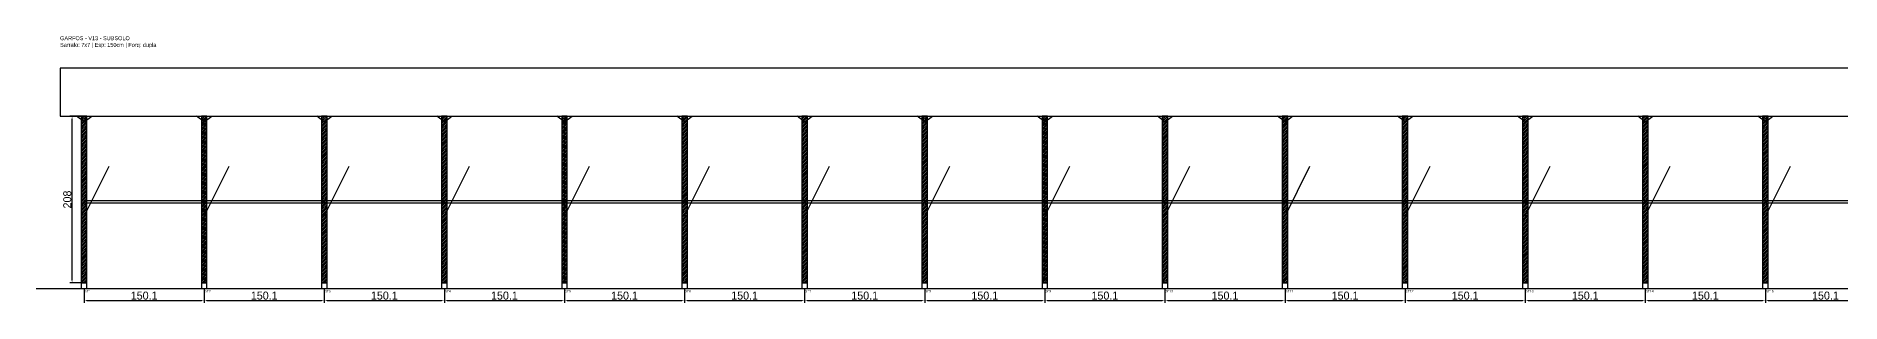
# Model space of a CAD drawing. Header units: metres. Extents: x -30 to 4593, y -25 to 308.
# Drawn here: x -30 to 2226, y -25 to 308 of the extents above; entities that cross this region are included whole.
import ezdxf

# ---------------------------------------------------------------- set-up
doc = ezdxf.new("R2010")
doc.units = ezdxf.units.M
for name, color, linetype in [('BARRA_ANCORAGEM', 1, 'Continuous'), ('COTA', 241, 'Continuous'), ('GARFOS OK', 3, 'Continuous'), ('NOME DA VIGA', 6, 'Continuous'), ('SARR_7x7', 40, 'Continuous'), ('TIRAS REESCORAMENTO', 252, 'Continuous'), ('VIGAS', 3, 'Continuous')]:
    doc.layers.add(name, color=color, linetype=linetype)
doc.dimstyles.new('EZ DXF', dxfattribs={"dimtxt": 10, "dimasz": 3.5, "dimexe": 3, "dimexo": 1.5, "dimgap": 1, "dimtad": 1, "dimdec": 1, "dimdsep": 46, "dimcen": 2.5, "dimazin": 3, "dimtfac": 1, "dimtmove": 0, "dimatfit": 3})

msp = doc.modelspace()

# ---------------------------------------------------------------- hatches: boundary and pattern name
at = {"layer": 'COTA'}
h = msp.add_hatch(dxfattribs=at)
h.set_pattern_fill('ANSI31', scale=0.5)
h.paths.add_polyline_path([(26.5, 0), (33.5, 0), (33.5, 208), (26.5, 208)])
h = msp.add_hatch(dxfattribs=at)
h.set_pattern_fill('ANSI31', scale=0.5)
h.paths.add_polyline_path([(176.6, 0), (183.6, 0), (183.6, 208), (176.6, 208)])
h = msp.add_hatch(dxfattribs=at)
h.set_pattern_fill('ANSI31', scale=0.5)
h.paths.add_polyline_path([(326.7, 0), (333.7, 0), (333.7, 208), (326.7, 208)])
h = msp.add_hatch(dxfattribs=at)
h.set_pattern_fill('ANSI31', scale=0.5)
h.paths.add_polyline_path([(476.8, 0), (483.8, 0), (483.8, 208), (476.8, 208)])
h = msp.add_hatch(dxfattribs=at)
h.set_pattern_fill('ANSI31', scale=0.5)
h.paths.add_polyline_path([(626.9, 0), (633.9, 0), (633.9, 208), (626.9, 208)])
h = msp.add_hatch(dxfattribs=at)
h.set_pattern_fill('ANSI31', scale=0.5)
h.paths.add_polyline_path([(777, 0), (784, 0), (784, 208), (777, 208)])
h = msp.add_hatch(dxfattribs=at)
h.set_pattern_fill('ANSI31', scale=0.5)
h.paths.add_polyline_path([(927.11, 0), (934.11, 0), (934.11, 208), (927.11, 208)])
h = msp.add_hatch(dxfattribs=at)
h.set_pattern_fill('ANSI31', scale=0.5)
h.paths.add_polyline_path([(1077.21, 0), (1084.21, 0), (1084.21, 208), (1077.21, 208)])
h = msp.add_hatch(dxfattribs=at)
h.set_pattern_fill('ANSI31', scale=0.5)
h.paths.add_polyline_path([(1227.31, 0), (1234.31, 0), (1234.31, 208), (1227.31, 208)])
h = msp.add_hatch(dxfattribs=at)
h.set_pattern_fill('ANSI31', scale=0.5)
h.paths.add_polyline_path([(1377.41, 0), (1384.41, 0), (1384.41, 208), (1377.41, 208)])
h = msp.add_hatch(dxfattribs=at)
h.set_pattern_fill('ANSI31', scale=0.5)
h.paths.add_polyline_path([(1527.51, 0), (1534.51, 0), (1534.51, 208), (1527.51, 208)])
h = msp.add_hatch(dxfattribs=at)
h.set_pattern_fill('ANSI31', scale=0.5)
h.paths.add_polyline_path([(1677.61, 0), (1684.61, 0), (1684.61, 208), (1677.61, 208)])
h = msp.add_hatch(dxfattribs=at)
h.set_pattern_fill('ANSI31', scale=0.5)
h.paths.add_polyline_path([(1827.71, 0), (1834.71, 0), (1834.71, 208), (1827.71, 208)])
h = msp.add_hatch(dxfattribs=at)
h.set_pattern_fill('ANSI31', scale=0.5)
h.paths.add_polyline_path([(1977.81, 0), (1984.81, 0), (1984.81, 208), (1977.81, 208)])
h = msp.add_hatch(dxfattribs=at)
h.set_pattern_fill('ANSI31', scale=0.5)
h.paths.add_polyline_path([(2127.91, 0), (2134.91, 0), (2134.91, 208), (2127.91, 208)])

# ---------------------------------------------------------------- linework, layer by layer
at = {"layer": 'BARRA_ANCORAGEM'}
for p, q in [((30, 83.2), (61.2, 145.6)), ((180.1, 83.2), (211.3, 145.6)), ((330.2, 83.2), (361.4, 145.6)), ((480.3, 83.2), (511.5, 145.6)), ((630.4, 83.2), (661.6, 145.6)), ((780.5, 83.2), (811.7, 145.6)), ((930.61, 83.2), (961.81, 145.6)), ((1080.71, 83.2), (1111.91, 145.6)), ((1230.81, 83.2), (1262.01, 145.6)), ((1380.91, 83.2), (1412.11, 145.6)), ((1531.01, 83.2), (1562.21, 145.6)), ((1681.11, 83.2), (1712.31, 145.6)), ((1831.21, 83.2), (1862.41, 145.6)), ((1981.31, 83.2), (2012.51, 145.6)), ((2131.41, 83.2), (2162.61, 145.6))]:
    msp.add_line(p, q, dxfattribs=at)
at = {"layer": 'GARFOS OK'}
for p, q in [((30, 201), (20.5, 208)), ((20.5, 208), (39.5, 208)), ((30, 201), (39.5, 208)), ((180.1, 201), (170.6, 208)), ((170.6, 208), (189.6, 208)), ((180.1, 201), (189.6, 208)), ((330.2, 201), (320.7, 208)), ((320.7, 208), (339.7, 208)), ((330.2, 201), (339.7, 208)), ((480.3, 201), (470.8, 208)), ((470.8, 208), (489.8, 208)), ((480.3, 201), (489.8, 208)), ((630.4, 201), (620.9, 208)), ((620.9, 208), (639.9, 208)), ((630.4, 201), (639.9, 208)), ((780.5, 201), (771, 208)), ((771, 208), (790, 208)), ((780.5, 201), (790, 208)), ((930.61, 201), (921.11, 208)), ((921.11, 208), (940.11, 208)), ((930.61, 201), (940.11, 208)), ((1080.71, 201), (1071.21, 208)), ((1071.21, 208), (1090.21, 208)), ((1080.71, 201), (1090.21, 208)), ((1230.81, 201), (1221.31, 208)), ((1221.31, 208), (1240.31, 208)), ((1230.81, 201), (1240.31, 208)), ((1380.91, 201), (1371.41, 208)), ((1371.41, 208), (1390.41, 208)), ((1380.91, 201), (1390.41, 208)), ((1531.01, 201), (1521.51, 208)), ((1521.51, 208), (1540.51, 208)), ((1531.01, 201), (1540.51, 208)), ((1681.11, 201), (1671.61, 208)), ((1671.61, 208), (1690.61, 208)), ((1681.11, 201), (1690.61, 208)), ((1831.21, 201), (1821.71, 208)), ((1821.71, 208), (1840.71, 208)), ((1831.21, 201), (1840.71, 208)), ((1981.31, 201), (1971.81, 208)), ((1971.81, 208), (1990.81, 208)), ((1981.31, 201), (1990.81, 208)), ((2131.41, 201), (2121.91, 208)), ((2121.91, 208), (2140.91, 208)), ((2131.41, 201), (2140.91, 208))]:
    msp.add_line(p, q, dxfattribs=at)
at = {"layer": 'GARFOS OK', "linetype": 'CONTINUOUS'}
msp.add_line((-30, -7), (4593.03, -7), dxfattribs=at)
at = {"layer": 'GARFOS OK'}
for points in [[(26.5, 0), (33.5, 0), (33.5, 208), (26.5, 208), (26.5, 0)], [(176.6, 0), (183.6, 0), (183.6, 208), (176.6, 208), (176.6, 0)], [(326.7, 0), (333.7, 0), (333.7, 208), (326.7, 208), (326.7, 0)], [(476.8, 0), (483.8, 0), (483.8, 208), (476.8, 208), (476.8, 0)], [(626.9, 0), (633.9, 0), (633.9, 208), (626.9, 208), (626.9, 0)], [(777, 0), (784, 0), (784, 208), (777, 208), (777, 0)], [(927.11, 0), (934.11, 0), (934.11, 208), (927.11, 208), (927.11, 0)], [(1077.21, 0), (1084.21, 0), (1084.21, 208), (1077.21, 208), (1077.21, 0)], [(1227.31, 0), (1234.31, 0), (1234.31, 208), (1227.31, 208), (1227.31, 0)], [(1377.41, 0), (1384.41, 0), (1384.41, 208), (1377.41, 208), (1377.41, 0)], [(1527.51, 0), (1534.51, 0), (1534.51, 208), (1527.51, 208), (1527.51, 0)], [(1677.61, 0), (1684.61, 0), (1684.61, 208), (1677.61, 208), (1677.61, 0)], [(1827.71, 0), (1834.71, 0), (1834.71, 208), (1827.71, 208), (1827.71, 0)], [(1977.81, 0), (1984.81, 0), (1984.81, 208), (1977.81, 208), (1977.81, 0)], [(2127.91, 0), (2134.91, 0), (2134.91, 208), (2127.91, 208), (2127.91, 0)]]:
    msp.add_lwpolyline(points, dxfattribs=at)
at = {"layer": 'SARR_7x7'}
for points in [[(26.5, -7), (33.5, -7), (33.5, 0), (26.5, 0), (26.5, -7)], [(176.6, -7), (183.6, -7), (183.6, 0), (176.6, 0), (176.6, -7)], [(326.7, -7), (333.7, -7), (333.7, 0), (326.7, 0), (326.7, -7)], [(476.8, -7), (483.8, -7), (483.8, 0), (476.8, 0), (476.8, -7)], [(626.9, -7), (633.9, -7), (633.9, 0), (626.9, 0), (626.9, -7)], [(777, -7), (784, -7), (784, 0), (777, 0), (777, -7)], [(927.11, -7), (934.11, -7), (934.11, 0), (927.11, 0), (927.11, -7)], [(1077.21, -7), (1084.21, -7), (1084.21, 0), (1077.21, 0), (1077.21, -7)], [(1227.31, -7), (1234.31, -7), (1234.31, 0), (1227.31, 0), (1227.31, -7)], [(1377.41, -7), (1384.41, -7), (1384.41, 0), (1377.41, 0), (1377.41, -7)], [(1527.51, -7), (1534.51, -7), (1534.51, 0), (1527.51, 0), (1527.51, -7)], [(1677.61, -7), (1684.61, -7), (1684.61, 0), (1677.61, 0), (1677.61, -7)], [(1827.71, -7), (1834.71, -7), (1834.71, 0), (1827.71, 0), (1827.71, -7)], [(1977.81, -7), (1984.81, -7), (1984.81, 0), (1977.81, 0), (1977.81, -7)], [(2127.91, -7), (2134.91, -7), (2134.91, 0), (2127.91, 0), (2127.91, -7)]]:
    msp.add_lwpolyline(points, dxfattribs=at)
at = {"layer": 'TIRAS REESCORAMENTO'}
for points in [[(30, 100), (180.1, 100), (180.1, 102.5), (30, 102.5), (30, 100)], [(180.1, 100), (330.2, 100), (330.2, 102.5), (180.1, 102.5), (180.1, 100)], [(330.2, 100), (480.3, 100), (480.3, 102.5), (330.2, 102.5), (330.2, 100)], [(480.3, 100), (630.4, 100), (630.4, 102.5), (480.3, 102.5), (480.3, 100)], [(630.4, 100), (780.5, 100), (780.5, 102.5), (630.4, 102.5), (630.4, 100)], [(780.5, 100), (930.61, 100), (930.61, 102.5), (780.5, 102.5), (780.5, 100)], [(930.61, 100), (1080.71, 100), (1080.71, 102.5), (930.61, 102.5), (930.61, 100)], [(1080.71, 100), (1230.81, 100), (1230.81, 102.5), (1080.71, 102.5), (1080.71, 100)], [(1230.81, 100), (1380.91, 100), (1380.91, 102.5), (1230.81, 102.5), (1230.81, 100)], [(1380.91, 100), (1531.01, 100), (1531.01, 102.5), (1380.91, 102.5), (1380.91, 100)], [(1531.01, 100), (1681.11, 100), (1681.11, 102.5), (1531.01, 102.5), (1531.01, 100)], [(1681.11, 100), (1831.21, 100), (1831.21, 102.5), (1681.11, 102.5), (1681.11, 100)], [(1831.21, 100), (1981.31, 100), (1981.31, 102.5), (1831.21, 102.5), (1831.21, 100)], [(1981.31, 100), (2131.41, 100), (2131.41, 102.5), (1981.31, 102.5), (1981.31, 100)], [(2131.41, 100), (2281.51, 100), (2281.51, 102.5), (2131.41, 102.5), (2131.41, 100)]]:
    msp.add_lwpolyline(points, dxfattribs=at)
at = {"layer": 'VIGAS'}
msp.add_lwpolyline([(0, 208), (4563.03, 208), (4563.03, 268), (0, 268), (0, 208)], dxfattribs=at)

# ---------------------------------------------------------------- texts
at = {"layer": 'NOME DA VIGA'}
for s, p in [('GF1', (30, -12)), ('GF2', (180.1, -12)), ('GF3', (330.2, -12)), ('GF4', (480.3, -12)), ('GF5', (630.4, -12)), ('GF6', (780.5, -12)), ('GF7', (930.61, -12)), ('GF8', (1080.71, -12)), ('GF9', (1230.81, -12)), ('GF10', (1380.91, -12)), ('GF11', (1531.01, -12)), ('GF12', (1681.11, -12)), ('GF13', (1831.21, -12)), ('GF14', (1981.31, -12)), ('GF15', (2131.41, -12))]:
    msp.add_text(s, height=3, dxfattribs=at).set_placement(p)
at = {"layer": 'NOME DA VIGA', "insert": (0, 293), "char_height": 5, "attachment_point": 7}
msp.add_mtext('GARFOS - V13 - SUBSOLO\\PSarrafo: 7x7 | Esp: 150cm | Forq: dupla', dxfattribs=at)

# ---------------------------------------------------------------- dimensions: what is measured, and where the dimension line sits
at = {"layer": 'COTA'}
msp.add_linear_dim(base=(15, 0), p1=(30, 0), p2=(30, 208), angle=90, dimstyle='EZ DXF', dxfattribs=at).render()
for base, p1, p2 in [((30, -22), (30, -7), (180.1, -7)), ((180.1, -22), (180.1, -7), (330.2, -7)), ((330.2, -22), (330.2, -7), (480.3, -7)), ((480.3, -22), (480.3, -7), (630.4, -7)), ((630.4, -22), (630.4, -7), (780.5, -7)), ((780.5, -22), (780.5, -7), (930.61, -7)), ((930.61, -22), (930.61, -7), (1080.71, -7)), ((1080.71, -22), (1080.71, -7), (1230.81, -7)), ((1230.81, -22), (1230.81, -7), (1380.91, -7)), ((1380.91, -22), (1380.91, -7), (1531.01, -7)), ((1531.01, -22), (1531.01, -7), (1681.11, -7)), ((1681.11, -22), (1681.11, -7), (1831.21, -7)), ((1831.21, -22), (1831.21, -7), (1981.31, -7)), ((1981.31, -22), (1981.31, -7), (2131.41, -7)), ((2131.41, -22), (2131.41, -7), (2281.51, -7))]:
    msp.add_linear_dim(base=base, p1=p1, p2=p2, dimstyle='EZ DXF', dxfattribs=at).render()

doc.saveas('drawing.dxf')
